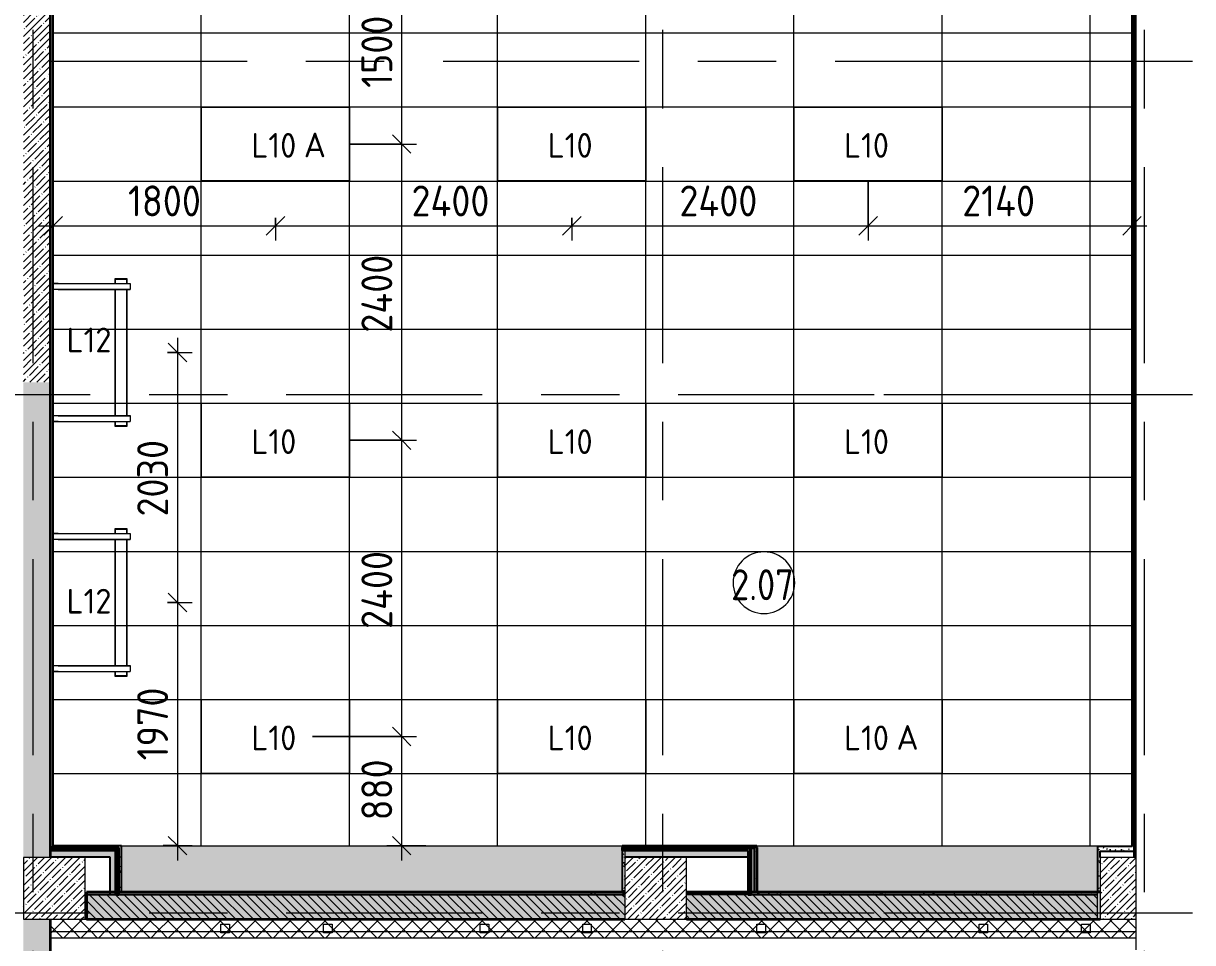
# Model space of a CAD drawing. Header units: millimetres. Extents: x 35098 to 231722, y -8553 to 29000.
# Drawn here: x 75480 to 84950, y 3360 to 10807 of the extents above; entities that cross this region are included whole.
import ezdxf

# ---------------------------------------------------------------- set-up
doc = ezdxf.new("R2010")
doc.units = ezdxf.units.MM
doc.linetypes.add('Осевая', pattern=[3175, 635, -476.25, 1587.5, -476.25])
for name, color, linetype, lineweight in [('A-ANNO-DIMS', 7, 'Continuous', 9), ('A-ANNO-DIMS-100', 7, 'Continuous', 9), ('A-AREA-IDEN', 7, 'Continuous', 9), ('A-CLNG-PATT', 7, 'Continuous', 9), ('A-DETL-GENF', 7, 'Continuous', 9), ('A-GLAZ', 7, 'Continuous', 9), ('A-GLAZ-1', 7, 'Continuous', 13), ('A-WALL', 7, 'Continuous', 9), ('E-LITE-EQPM-IDEN', 7, 'Continuous', 9), ('I-WALL', 7, 'Continuous', 9), ('S-COLS', 7, 'Continuous', 9), ('Оси', 7, 'Continuous', 9), ('Оси-2', 7, 'Осевая', 9)]:
    doc.layers.add(name, color=color, linetype=linetype, lineweight=lineweight)
for name, color, linetype, lineweight, true_color in [('A-ANNO-NOTE', 1, 'Continuous', 9, 0xff0000), ('A-CLNG-1', 7, 'Continuous', 9, 0xc0c0c0), ('A-WALL-1', 7, 'Continuous', 25, 0x3c3c3c), ('A-WALL-3', 7, 'Continuous', 35, 0x3c3c3c), ('A-WALL-FNSH-2', 7, 'Continuous', 13, 0x3c3c3c), ('E-LITE-EQPM-1', 1, 'Continuous', 9, 0xff0000), ('G-ANNO-TEXT-1', 1, 'Continuous', 9, 0xff0000)]:
    doc.layers.add(name, color=color, linetype=linetype, lineweight=lineweight, true_color=true_color)
doc.layers.add('A-CLNG-PATT-1', color=7, linetype='Continuous', lineweight=9, transparency=1)
doc.styles.add('GOST Common', font='GOST_Common.ttf', dxfattribs={"height": 200})
doc.styles.add('GOST Common_1', font='GOST_Common.ttf', dxfattribs={"width": 0.9, "height": 250})
doc.styles.add('ISOCPEUR', font='isocpeur.ttf', dxfattribs={"width": 0.9, "height": 250})
doc.styles.add('ISOCPEUR_1', font='isocpeur.ttf', dxfattribs={"height": 200})
doc.dimstyles.new('ISO-2_5_0_9К_БОЛЬШОЙ', dxfattribs={"dimscale": 304.8, "dimtxt": 248.995294, "dimasz": 0.492126, "dimexe": 0.393701, "dimexo": 0.984252, "dimgap": 0, "dimtad": 1, "dimdec": 0, "dimrnd": 10, "dimzin": 0, "dimdsep": 46, "dimtxsty": 'ISOCPEUR', "dimblk1": 'OBLIQUE', "dimblk2": 'OBLIQUE', "dimsah": 1, "dimcen": 0.09, "dimdle": 0.393701, "dimazin": 0, "dimtfac": 1, "dimtdec": 4, "dimtix": 1, "dimtmove": 0, "dimatfit": 3, "dimfxl": 1, "dimtvp": 1, "dimtolj": 1, "dimtzin": 0, "dimarcsym": 2})
doc.dimstyles.new('ISO-2_5_0_9К_БОЛЬШОЙ_1', dxfattribs={"dimscale": 304.8, "dimtxt": 248.995294, "dimasz": 0.492126, "dimexe": 0.393701, "dimexo": 0.984252, "dimgap": 0, "dimtad": 1, "dimdec": 0, "dimrnd": 10, "dimzin": 0, "dimdsep": 46, "dimtxsty": 'ISOCPEUR', "dimblk1": 'OBLIQUE', "dimblk2": 'OBLIQUE', "dimsah": 1, "dimcen": 0.09, "dimdle": 0.393701, "dimazin": 0, "dimtfac": 1, "dimtdec": 4, "dimtix": 1, "dimtmove": 2, "dimatfit": 3, "dimfxl": 1, "dimtvp": 1, "dimtolj": 1, "dimtzin": 0, "dimarcsym": 2})
pattern_1 = [(45, (0, 0), (-70.71068, 70.71068), []), (135, (0, 0), (-70.71068, -70.71068), [])]
pattern_2 = [(45, (0, 0), (-57.02463, 57.02463), []), (45, (57.025, 0), (-57.02463, 57.02463), [100.806, -20.161, 3.353, -16.808])]
pattern_3 = [(135, (0, 0), (-35.35534, -35.35534), [])]
pattern_4 = [(0, (0, 0), (121.92, 30.48), [10.058, -81.382, 10.058, -81.382, -487.68]), (0, (0, 0), (121.92, 30.48), [-182.88, 10.058, -172.822, 10.058, -81.382, -213.36]), (0, (0, 0), (121.92, 30.48), [-457.2, 10.058, -50.902, 10.058, -142.342]), (120, (45.72, 15.24), (-87.356454, 90.345817), [10.058, -81.382, 10.058, -81.382, -487.68]), (120, (45.72, 15.24), (-87.356454, 90.345817), [-182.88, 10.058, -172.822, 10.058, -81.382, -213.36]), (120, (45.72, 15.24), (-87.356454, 90.345817), [-457.2, 10.058, -50.902, 10.058, -142.342]), (240, (60.96, 76.2), (-34.563546, -120.825817), [10.058, -81.382, 10.058, -81.382, -487.68]), (240, (60.96, 76.2), (-34.563546, -120.825817), [-182.88, 10.058, -172.822, 10.058, -81.382, -213.36]), (240, (60.96, 76.2), (-34.563546, -120.825817), [-457.2, 10.058, -50.902, 10.058, -142.342])]
pattern_5 = [(45, (0, 0), (-106.06602, 106.06602), []), (135, (0, 0), (-106.06602, -106.06602), [])]

# ---------------------------------------------------------------- blocks, each defined once
blk = doc.blocks.new('BSC_Колонна _Прямоугольная - 500х500-V11-План расстановки осветительного оборудования 2 этажа в осях 12-23')
at = {"layer": 'S-COLS'}
h = blk.add_hatch(dxfattribs=at)
h.set_pattern_fill('FP_12', color=256, style=0, pattern_type=2)
h.set_pattern_definition([(45, (-75730, -3800), (-57.02463, 57.02463), []), (45, (-75672.975, -3800), (-57.02463, 57.02463), [100.806, -20.161, 3.353, -16.808])])
h.paths.add_polyline_path([(-250, -250), (250, -250), (250, 250), (-250, 250), (-250, 9.1)])
for p, q in [((250, 250), (-250, 250)), ((-250, 250), (-250, -250)), ((250, -250), (250, 250)), ((-250, -250), (250, -250))]:
    blk.add_line(p, q, dxfattribs=at)
blk = doc.blocks.new('BSC_Колонна _Прямоугольная - 500х500-V12-План расстановки осветительного оборудования 2 этажа в осях 12-23')
at = {"layer": 'S-COLS'}
h = blk.add_hatch(dxfattribs=at)
h.set_pattern_fill('FP_13', color=256, style=0, pattern_type=2)
h.set_pattern_definition([(45, (-80600, -3800), (-57.02463, 57.02463), []), (45, (-80542.975, -3800), (-57.02463, 57.02463), [100.806, -20.161, 3.353, -16.808])])
h.paths.add_polyline_path([(-250, -250), (250, -250), (250, 250), (-250, 250), (-250, 9.1)])
for p, q in [((250, 250), (-250, 250)), ((-250, 250), (-250, -250)), ((250, -250), (250, 250)), ((-250, -250), (250, -250))]:
    blk.add_line(p, q, dxfattribs=at)
blk = doc.blocks.new('120_Окно_СКБ_2Ст - 120_Окно_СКБ_2Ст 2700х2500 _мал створка слева_-22808065-План расстановки осветительного оборудования 2 этажа в осях 12-23')
at = {"layer": 'A-GLAZ-1'}
for p, q in [((-1350, -75), (-1350, -5)), ((-1350, -5), (-1280, -5)), ((-1280, -75), (-1350, -75)), ((-1280, -5), (-1280, -75)), ((-520, -75), (-520, -5)), ((-520, -5), (-450, -5)), ((-450, -75), (-520, -75)), ((-450, -5), (-450, -75)), ((1280, -75), (1280, -5)), ((1280, -5), (1350, -5)), ((1350, -75), (1280, -75)), ((1350, -5), (1350, -75))]:
    blk.add_line(p, q, dxfattribs=at)
blk = doc.blocks.new('120_Окно_СКБ_1Ст - 120_Окно_СКБ_1Ст 900х2500_h_-19906150-План расстановки осветительного оборудования 2 этажа в осях 12-23')
at = {"layer": 'A-GLAZ-1'}
for p, q in [((-450, -75), (-450, -5)), ((-450, -5), (-380, -5)), ((-380, -75), (-450, -75)), ((-380, -5), (-380, -75)), ((380, -75), (380, -5)), ((380, -5), (450, -5)), ((450, -75), (380, -75)), ((450, -5), (450, -75))]:
    blk.add_line(p, q, dxfattribs=at)
blk = doc.blocks.new('BSC_Колонна _Прямоугольная - 500х500-V42-План расстановки осветительного оборудования 2 этажа в осях 12-23')
at = {"layer": 'S-COLS'}
h = blk.add_hatch(dxfattribs=at)
h.set_pattern_fill('FP_45', color=256, style=0, pattern_type=2)
h.set_pattern_definition([(45, (-84450, -3800), (-57.02463, 57.02463), []), (45, (-84392.975, -3800), (-57.02463, 57.02463), [100.806, -20.161, 3.353, -16.808])])
h.paths.add_polyline_path([(-250, -250), (40.7, -250), (40.7, 250), (-250, 250), (-250, 9.1)])
for p, q in [((40.7, 250), (-250, 250)), ((-250, 250), (-250, -250)), ((-250, -250), (40.7, -250))]:
    blk.add_line(p, q, dxfattribs=at)
blk = doc.blocks.new('E220 IP40 _школа доски 1195-100 IP40 аналог 1-36_ - V1-E0-00270-60000-4001839 _ V2-A0-PR00-00_2_0017_25 _Призма стандарт_-27752235-План расстановки осветительного оборудования 2 этажа в осях 12-23')
at = {"layer": 'E-LITE-EQPM-1'}
for p, q in [((38781, 4966), (38781, 4916)), ((38781, 4966), (38821, 4966)), ((38783, 4918), (38783, 4964)), ((38821, 4964), (38783, 4964)), ((38821, 4966), (39406, 4966)), ((38821, 4964), (38821, 4966)), ((38821, 4964), (39406, 4964)), ((39381, 5003.5), (39281, 5003.5)), ((39281, 5003.5), (39281, 4966)), ((39379, 5000.5), (39283, 5000.5)), ((39283, 5000.5), (39283, 4966)), ((39283, 4966), (39283, 5000.5)), ((39283, 5000.5), (39379, 5000.5)), ((39379, 4966), (39379, 5000.5)), ((39379, 5000.5), (39379, 4966)), ((39381, 4966), (39381, 5003.5)), ((39406, 4966), (39406, 4964)), ((39406, 4964), (39406, 4918)), ((38821, 4916), (38781, 4916)), ((38783, 4918), (38821, 4918)), ((38821, 4918), (39406, 4918)), ((38821, 4916), (38821, 4918)), ((38821, 4916), (39406, 4916)), ((39281, 4916), (39281, 3896)), ((39283, 4916), (39283, 3896)), ((39283, 3896), (39283, 4916)), ((39379, 3896), (39379, 4916)), ((39379, 4916), (39379, 3896)), ((39381, 3896), (39381, 4916)), ((39406, 4918), (39406, 4916)), ((38781, 3896), (38781, 3846)), ((38781, 3896), (38821, 3896)), ((38783, 3848), (38783, 3894)), ((38821, 3894), (38783, 3894)), ((38821, 3896), (39406, 3896)), ((38821, 3894), (38821, 3896)), ((38821, 3894), (39406, 3894)), ((39406, 3896), (39406, 3894)), ((39406, 3894), (39406, 3848)), ((38821, 3846), (38781, 3846)), ((38783, 3848), (38821, 3848)), ((38821, 3848), (39406, 3848)), ((38821, 3846), (38821, 3848)), ((38821, 3846), (39406, 3846)), ((39281, 3846), (39281, 3808.5)), ((39281, 3808.5), (39381, 3808.5)), ((39283, 3846), (39283, 3811.5)), ((39283, 3811.5), (39283, 3846)), ((39283, 3811.5), (39379, 3811.5)), ((39379, 3811.5), (39283, 3811.5)), ((39379, 3811.5), (39379, 3846)), ((39379, 3846), (39379, 3811.5)), ((39381, 3808.5), (39381, 3846)), ((39406, 3848), (39406, 3846))]:
    blk.add_line(p, q, dxfattribs=at)
blk = doc.blocks.new('DET_L_Линия разрыва - М100-30654842-План расстановки осветительного оборудования 2 этажа в осях 12-23')
at = {"layer": 'A-DETL-GENF'}
blk.add_line((11739.9, 0), (0, 0), dxfattribs=at)
blk = doc.blocks.new('Марка_Помещения - Номер-25198446-План расстановки осветительного оборудования 2 этажа в осях 12-23')
at = {"layer": 'A-AREA-IDEN'}
for start, end in [(360, 180), (180, 360)]:
    blk.add_arc((0, 0), 2.5, start, end, dxfattribs=at)
blk = doc.blocks.new('DIMBLOCK116-План расстановки осветительного оборудования 2 этажа в осях 12-23')
at = {"layer": 'A-ANNO-DIMS-100'}
for p, q in [((76728.3, 8260.5), (76728.3, 6115.5)), ((76646, 8140.5), (76848.3, 8140.5)), ((76728.3, 8140.5), (76646, 8140.5)), ((76646, 6115.5), (76848.3, 6115.5)), ((76728.3, 6115.5), (76646, 6115.5))]:
    blk.add_line(p, q, dxfattribs=at)
at = {"layer": 'A-ANNO-DIMS-100', "lineweight": 20}
for p, q in [((76728.3, 8140.5), (76653.3, 8215.5)), ((76728.3, 8140.5), (76803.3, 8065.5)), ((76728.3, 6115.5), (76653.3, 6190.5)), ((76728.3, 6115.5), (76803.3, 6040.5))]:
    blk.add_line(p, q, dxfattribs=at)
at = {"layer": 'A-ANNO-DIMS-100', "color": 0, "insert": (76401.7, 6812), "char_height": 250, "width": 758.478, "attachment_point": 1, "rotation": 90, "line_spacing_factor": 1.149209, "style": 'ISOCPEUR'}
blk.add_mtext('2030', dxfattribs=at)
blk = doc.blocks.new('_Oblique')
at = {"color": 0, "linetype": 'ByBlock', "lineweight": -2}
blk.add_line((-0.5, -0.5), (0.5, 0.5), dxfattribs=at)
blk = doc.blocks.new('DIMBLOCK117-План расстановки осветительного оборудования 2 этажа в осях 12-23')
at = {"layer": 'A-ANNO-DIMS-100', "lineweight": 20}
for p, q in [((76728.3, 6115.5), (76653.3, 6190.5)), ((76728.3, 6115.5), (76803.3, 6040.5)), ((76728.3, 4146), (76653.3, 4221)), ((76728.3, 4146), (76803.3, 4071))]:
    blk.add_line(p, q, dxfattribs=at)
at = {"layer": 'A-ANNO-DIMS-100'}
for p, q in [((76646, 6115.5), (76848.3, 6115.5)), ((76728.3, 6115.5), (76646, 6115.5)), ((76728.3, 6115.5), (76728.3, 4026)), ((76611.5, 4146), (76848.3, 4146)), ((76728.3, 4146), (76611.5, 4146))]:
    blk.add_line(p, q, dxfattribs=at)
at = {"layer": 'A-ANNO-DIMS-100', "color": 0, "insert": (76401.7, 4836.3), "char_height": 250, "width": 706.764, "attachment_point": 1, "rotation": 90, "line_spacing_factor": 1.149209, "style": 'ISOCPEUR'}
blk.add_mtext('1970', dxfattribs=at)
blk = doc.blocks.new('DIMBLOCK179-План расстановки осветительного оборудования 2 этажа в осях 12-23')
at = {"layer": 'A-ANNO-DIMS-100'}
for p, q in [((75721, 8973.1), (75721, 9287)), ((77521.5, 9231.9), (77521.5, 9047)), ((77521.5, 9167), (77521.5, 9231.9)), ((75601, 9167), (77521.5, 9167)), ((75721, 9167), (75721, 8973.1))]:
    blk.add_line(p, q, dxfattribs=at)
at = {"layer": 'A-ANNO-DIMS-100', "lineweight": 20}
for p, q in [((75721, 9167), (75796, 9242)), ((77521.5, 9167), (77596.5, 9242)), ((75721, 9167), (75646, 9092)), ((77521.5, 9167), (77446.5, 9092))]:
    blk.add_line(p, q, dxfattribs=at)
at = {"layer": 'A-ANNO-DIMS-100', "color": 0, "insert": (76326.8, 9493.6), "char_height": 250, "width": 706.764, "attachment_point": 1, "line_spacing_factor": 1.149209, "style": 'ISOCPEUR'}
blk.add_mtext('1800', dxfattribs=at)
blk = doc.blocks.new('DIMBLOCK180-План расстановки осветительного оборудования 2 этажа в осях 12-23')
at = {"layer": 'A-ANNO-DIMS-100', "lineweight": 20}
for p, q in [((77521.5, 9167), (77596.5, 9242)), ((79921.5, 9167), (79996.5, 9242)), ((77521.5, 9167), (77446.5, 9092)), ((79921.5, 9167), (79846.5, 9092))]:
    blk.add_line(p, q, dxfattribs=at)
at = {"layer": 'A-ANNO-DIMS-100'}
for p, q in [((77521.5, 9231.9), (77521.5, 9047)), ((77521.5, 9167), (77521.5, 9231.9)), ((79921.5, 9231.9), (79921.5, 9047)), ((79921.5, 9167), (79921.5, 9231.9)), ((77521.5, 9167), (79921.5, 9167))]:
    blk.add_line(p, q, dxfattribs=at)
at = {"layer": 'A-ANNO-DIMS-100', "color": 0, "insert": (78623.4, 9493.6), "char_height": 250, "width": 787.208, "attachment_point": 1, "line_spacing_factor": 1.149209, "style": 'ISOCPEUR'}
blk.add_mtext('2400', dxfattribs=at)
blk = doc.blocks.new('DIMBLOCK181-План расстановки осветительного оборудования 2 этажа в осях 12-23')
at = {"layer": 'A-ANNO-DIMS-100'}
for p, q in [((82321.5, 9529.4), (82321.5, 9047)), ((82321.5, 9167), (82321.5, 9529.4)), ((79921.5, 9231.9), (79921.5, 9047)), ((79921.5, 9167), (79921.5, 9231.9)), ((79921.5, 9167), (82321.5, 9167))]:
    blk.add_line(p, q, dxfattribs=at)
at = {"layer": 'A-ANNO-DIMS-100', "lineweight": 20}
for p, q in [((79921.5, 9167), (79996.5, 9242)), ((82321.5, 9167), (82396.5, 9242)), ((79921.5, 9167), (79846.5, 9092)), ((82321.5, 9167), (82246.5, 9092))]:
    blk.add_line(p, q, dxfattribs=at)
at = {"layer": 'A-ANNO-DIMS-100', "color": 0, "insert": (80793.5, 9493.6), "char_height": 250, "width": 787.208, "attachment_point": 1, "line_spacing_factor": 1.149209, "style": 'ISOCPEUR'}
blk.add_mtext('2400', dxfattribs=at)
blk = doc.blocks.new('DIMBLOCK182-План расстановки осветительного оборудования 2 этажа в осях 12-23')
at = {"layer": 'A-ANNO-DIMS-100'}
for p, q in [((82321.5, 9529.4), (82321.5, 9047)), ((82321.5, 9167), (82321.5, 9529.4)), ((84459, 8973.1), (84459, 9287)), ((82321.5, 9167), (84579, 9167)), ((84459, 9167), (84459, 8973.1))]:
    blk.add_line(p, q, dxfattribs=at)
at = {"layer": 'A-ANNO-DIMS-100', "lineweight": 20}
for p, q in [((82321.5, 9167), (82396.5, 9242)), ((84459, 9167), (84534, 9242)), ((82321.5, 9167), (82246.5, 9092)), ((84459, 9167), (84384, 9092))]:
    blk.add_line(p, q, dxfattribs=at)
at = {"layer": 'A-ANNO-DIMS-100', "color": 0, "insert": (83083.8, 9493.6), "char_height": 250, "width": 735.494, "attachment_point": 1, "line_spacing_factor": 1.149209, "style": 'ISOCPEUR'}
blk.add_mtext('2140', dxfattribs=at)
blk = doc.blocks.new('DIMBLOCK183-План расстановки осветительного оборудования 2 этажа в осях 12-23')
at = {"layer": 'A-ANNO-DIMS-100'}
for p, q in [((77821.5, 5029.4), (78664.4, 5029.4)), ((78544.4, 5029.4), (77821.5, 5029.4)), ((78544.4, 4025), (78544.4, 5029.4)), ((78738.3, 4145), (78424.4, 4145)), ((78544.4, 4145), (78738.3, 4145))]:
    blk.add_line(p, q, dxfattribs=at)
at = {"layer": 'A-ANNO-DIMS-100', "lineweight": 20}
for p, q in [((78544.4, 5029.4), (78469.4, 5104.4)), ((78544.4, 5029.4), (78619.4, 4954.4)), ((78544.4, 4145), (78469.4, 4220)), ((78544.4, 4145), (78619.4, 4070))]:
    blk.add_line(p, q, dxfattribs=at)
at = {"layer": 'A-ANNO-DIMS-100', "color": 0, "insert": (78217.8, 4350.2), "char_height": 250, "width": 568.858, "attachment_point": 1, "rotation": 90, "line_spacing_factor": 1.149209, "style": 'ISOCPEUR'}
blk.add_mtext('880', dxfattribs=at)
blk = doc.blocks.new('DIMBLOCK184-План расстановки осветительного оборудования 2 этажа в осях 12-23')
at = {"layer": 'A-ANNO-DIMS-100', "lineweight": 20}
for p, q in [((78544.4, 7429.4), (78469.4, 7504.4)), ((78544.4, 7429.4), (78619.4, 7354.4)), ((78544.4, 5029.4), (78469.4, 5104.4)), ((78544.4, 5029.4), (78619.4, 4954.4))]:
    blk.add_line(p, q, dxfattribs=at)
at = {"layer": 'A-ANNO-DIMS-100'}
for p, q in [((78119, 7429.4), (78664.4, 7429.4)), ((78544.4, 7429.4), (78119, 7429.4)), ((78544.4, 5029.4), (78544.4, 7429.4)), ((77821.5, 5029.4), (78664.4, 5029.4)), ((78544.4, 5029.4), (77821.5, 5029.4))]:
    blk.add_line(p, q, dxfattribs=at)
at = {"layer": 'A-ANNO-DIMS-100', "color": 0, "insert": (78217.8, 5901.4), "char_height": 250, "width": 787.208, "attachment_point": 1, "rotation": 90, "line_spacing_factor": 1.149209, "style": 'ISOCPEUR'}
blk.add_mtext('2400', dxfattribs=at)
blk = doc.blocks.new('DIMBLOCK185-План расстановки осветительного оборудования 2 этажа в осях 12-23')
at = {"layer": 'A-ANNO-DIMS-100', "lineweight": 20}
for p, q in [((78544.4, 9829.4), (78469.4, 9904.4)), ((78544.4, 9829.4), (78619.4, 9754.4)), ((78544.4, 7429.4), (78469.4, 7504.4)), ((78544.4, 7429.4), (78619.4, 7354.4))]:
    blk.add_line(p, q, dxfattribs=at)
at = {"layer": 'A-ANNO-DIMS-100'}
for p, q in [((78119, 9829.4), (78664.4, 9829.4)), ((78544.4, 9829.4), (78119, 9829.4)), ((78544.4, 7429.4), (78544.4, 9829.4)), ((78119, 7429.4), (78664.4, 7429.4)), ((78544.4, 7429.4), (78119, 7429.4))]:
    blk.add_line(p, q, dxfattribs=at)
at = {"layer": 'A-ANNO-DIMS-100', "color": 0, "insert": (78217.8, 8301.4), "char_height": 250, "width": 787.208, "attachment_point": 1, "rotation": 90, "line_spacing_factor": 1.149209, "style": 'ISOCPEUR'}
blk.add_mtext('2400', dxfattribs=at)
blk = doc.blocks.new('DIMBLOCK186-План расстановки осветительного оборудования 2 этажа в осях 12-23')
at = {"layer": 'A-ANNO-DIMS-100', "lineweight": 20}
for p, q in [((78544.4, 11329), (78469.4, 11404)), ((78544.4, 11329), (78619.4, 11254)), ((78544.4, 9829.4), (78469.4, 9904.4)), ((78544.4, 9829.4), (78619.4, 9754.4))]:
    blk.add_line(p, q, dxfattribs=at)
at = {"layer": 'A-ANNO-DIMS-100'}
for p, q in [((78544.4, 9829.4), (78544.4, 11449)), ((78738.3, 11329), (78424.4, 11329)), ((78544.4, 11329), (78738.3, 11329)), ((78119, 9829.4), (78664.4, 9829.4)), ((78544.4, 9829.4), (78119, 9829.4))]:
    blk.add_line(p, q, dxfattribs=at)
at = {"layer": 'A-ANNO-DIMS-100', "color": 0, "insert": (78217.8, 10284.7), "char_height": 250, "width": 706.764, "attachment_point": 1, "rotation": 90, "line_spacing_factor": 1.149209, "style": 'ISOCPEUR'}
blk.add_mtext('1500', dxfattribs=at)

msp = doc.modelspace()

# ---------------------------------------------------------------- hatches: boundary and pattern name
at = {"layer": 'A-CLNG-PATT'}
h = msp.add_hatch(dxfattribs=at)
h.set_pattern_fill('FP_52', color=256, style=0, pattern_type=2)
h.set_pattern_definition([(180, (75720.5, 8329), (-7e-14, -600), []), (270, (75720.5, 8329), (1200, 7e-14), [])])
h.paths.add_polyline_path([(84459, 4145), (84459, 10879), (80329, 10879), (80329, 11329), (76001, 11329), (76001, 10879), (75721, 10879), (75721, 4145), (84179, 4145)])
h.paths.add_polyline_path([(82920.9, 4730.1), (81720.9, 4730.1), (81720.9, 5330.1), (82920.9, 5330.1)])
h.paths.add_polyline_path([(80468.8, 4730.1), (79320.9, 4730.1), (79320.9, 5330.1), (80520.9, 5330.1), (80520.9, 4730.1)])
h.paths.add_polyline_path([(76920.9, 4730.1), (76920.9, 5330.1), (78120.9, 5330.1), (78120.9, 4730.1), (77559.8, 4730.1)])
h.paths.add_polyline_path([(81720.9, 7130.1), (81720.9, 7730.1), (82920.9, 7730.1), (82920.9, 7130.1), (81923.3, 7130.1)])
h.paths.add_polyline_path([(79320.9, 7130.1), (79320.9, 7730.1), (80520.9, 7730.1), (80520.9, 7130.1)])
h.paths.add_polyline_path([(76920.9, 7130.1), (76920.9, 7730.1), (78120.9, 7730.1), (78120.9, 7130.1), (77559.8, 7130.1)])
h.paths.add_polyline_path([(81720.9, 9530.1), (81720.9, 10130.1), (82920.9, 10130.1), (82920.9, 9530.1), (81923.3, 9530.1)])
h.paths.add_polyline_path([(79320.9, 9530.1), (79320.9, 10130.1), (80520.9, 10130.1), (80520.9, 9530.1)])
h.paths.add_polyline_path([(78120.9, 9530.1), (76920.9, 9530.1), (76920.9, 10130.1), (78120.9, 10130.1)])
at = {"layer": 'A-CLNG-PATT-1'}
for points in [[(80329.3, 3770), (80330, 3770), (80330, 4145), (76274.4, 4145), (76274.4, 3770), (80080, 3770)], [(81923.3, 3771), (84179, 3771), (84179, 4145), (81420, 4145), (81420, 4130), (81425, 4130), (81425, 3771)]]:
    msp.add_hatch(color=256, dxfattribs=at).paths.add_polyline_path(points)
at = {"layer": 'A-WALL'}
h = msp.add_hatch(dxfattribs=at)
h.set_pattern_fill('FP_35', color=256, style=0, pattern_type=2)
h.set_pattern_definition(pattern_3)
h.paths.add_polyline_path([(80350, 3550), (80350, 3750), (75980, 3750), (75980, 3550), (79014.3, 3550)])
h = msp.add_hatch(dxfattribs=at)
h.set_pattern_fill('FP_35', color=256, style=0, pattern_type=2)
h.set_pattern_definition(pattern_3)
h.paths.add_polyline_path([(84180, 3550), (84180, 3750), (80850, 3750), (80850, 3550), (83377.8, 3550)])
h = msp.add_hatch(dxfattribs=at)
h.set_pattern_fill('FP_20', color=256, style=0, pattern_type=2)
h.set_pattern_definition(pattern_1)
h.paths.add_polyline_path([(84490.7, 3450), (84490.7, 3550), (75700, 3550), (75700, 3450), (83377.8, 3450)])
h = msp.add_hatch(dxfattribs=at)
h.set_pattern_fill('FP_20', color=256, style=0, pattern_type=2)
h.set_pattern_definition(pattern_1)
h.paths.add_polyline_path([(84490.7, 3400), (84490.7, 3450), (75700, 3450), (75700, 3400), (83377.8, 3400)])
at = {"layer": 'I-WALL'}
h = msp.add_hatch(dxfattribs=at)
h.set_pattern_fill('FP_17', color=256, style=0, pattern_type=2)
h.set_pattern_definition(pattern_2)
h.paths.add_polyline_path([(84480, 4050), (84490.7, 4050), (84490.7, 10900), (84480, 10900), (84480, 4100)])
h.paths.add_polyline_path([(84480, 11550), (84490.7, 11550), (84490.7, 15040.9), (84480, 15046.2), (84480, 11916.1)])
h = msp.add_hatch(dxfattribs=at)
h.set_pattern_fill('FP_17', color=256, style=0, pattern_type=2)
h.set_pattern_definition(pattern_2)
h.paths.add_polyline_path([(75700, 7900), (75700, 10900), (75480, 10900), (75480, 7900)])
h = msp.add_hatch(dxfattribs=at)
h.set_pattern_fill('FP_46', color=256, style=0, pattern_type=2)
h.set_pattern_definition(pattern_4)
h.paths.add_polyline_path([(75700, 4130), (75720, 4130), (75720, 10900), (75700, 10900), (75700, 4967.2)])
h = msp.add_hatch(dxfattribs=at)
h.set_pattern_fill('FP_46', color=256, style=0, pattern_type=2)
h.set_pattern_definition(pattern_4)
h.paths.add_polyline_path([(84480, 4140), (84480, 10900), (84460, 10900), (84460, 4140)])
h = msp.add_hatch(dxfattribs=at)
h.set_pattern_fill('FP_17', color=256, style=0, pattern_type=2)
h.set_pattern_definition(pattern_2)
h.paths.add_polyline_path([(75480, -100), (75700, -100), (75700, 350), (75480, 350), (75480, 120)])
h.paths.add_polyline_path([(75480, 1150), (75700, 1150), (75700, 3550), (75480, 3550), (75480, 1492.8)])
h.paths.add_polyline_path([(75662.2, 4050), (75700, 4050), (75700, 7900), (75480, 7900), (75480, 4050)])
h = msp.add_hatch(dxfattribs=at)
h.set_pattern_fill('FP_55', color=256, style=0, pattern_type=2)
h.set_pattern_definition(pattern_5)
h.paths.add_polyline_path([(76241.9, 4117.5), (76254.4, 4117.5), (76254.4, 4130), (75700, 4130), (75700, 4117.5), (76105.3, 4117.5)])
h = msp.add_hatch(dxfattribs=at)
h.set_pattern_fill('FP_55', color=256, style=0, pattern_type=2)
h.set_pattern_definition(pattern_5)
h.paths.add_polyline_path([(76229.4, 4105), (76241.9, 4105), (76241.9, 4117.5), (75700, 4117.5), (75700, 4105), (76105.3, 4105)])
for points in [[(76179.4, 4055), (76229.4, 4055), (76229.4, 4105), (75700, 4105), (75700, 4055), (76105.3, 4055)], [(81350, 4055), (81350, 4105), (80350, 4105), (80350, 4055), (80468.8, 4055)], [(81425, 3750), (81425, 4130), (81375, 4130), (81375, 3750)], [(76229.4, 3750), (76229.4, 4055), (76179.4, 4055), (76179.4, 3750)]]:
    msp.add_hatch(color=256, dxfattribs=at).paths.add_polyline_path(points)
h = msp.add_hatch(dxfattribs=at)
h.set_pattern_fill('FP_46', color=256, style=0, pattern_type=2)
h.set_pattern_definition(pattern_4)
h.paths.add_polyline_path([(76105.3, 4125), (76254.4, 4125), (76254.4, 4145), (75720, 4145), (75720, 4125)])
h = msp.add_hatch(dxfattribs=at)
h.set_pattern_fill('FP_55', color=256, style=0, pattern_type=2)
h.set_pattern_definition(pattern_5)
h.paths.add_polyline_path([(76229.4, 3750), (76241.9, 3750), (76241.9, 4105), (76229.4, 4105), (76229.4, 3809.1)])
h = msp.add_hatch(dxfattribs=at)
h.set_pattern_fill('FP_55', color=256, style=0, pattern_type=2)
h.set_pattern_definition(pattern_5)
h.paths.add_polyline_path([(76254.4, 3750), (76254.4, 4117.5), (76241.9, 4117.5), (76241.9, 3750)])
h = msp.add_hatch(dxfattribs=at)
h.set_pattern_fill('FP_46', color=256, style=0, pattern_type=2)
h.set_pattern_definition(pattern_4)
h.paths.add_polyline_path([(76254.4, 3770), (76274.4, 3771), (76274.4, 4145), (76254.4, 4145), (76254.4, 3809.1)])
h = msp.add_hatch(dxfattribs=at)
h.set_pattern_fill('FP_46', color=256, style=0, pattern_type=2)
h.set_pattern_definition(pattern_4)
h.paths.add_polyline_path([(80330, 3780), (80350, 3780), (80350, 4105), (80330, 4105), (80330, 3809.1)])
h.paths.add_polyline_path([(80330, 4130), (80350, 4130), (80350, 4145), (80330, 4145)])
h = msp.add_hatch(dxfattribs=at)
h.set_pattern_fill('FP_55', color=256, style=0, pattern_type=2)
h.set_pattern_definition(pattern_5)
h.paths.add_polyline_path([(81362.5, 4117.5), (81375, 4117.5), (81375, 4130), (80330, 4130), (80330, 4117.5), (80468.8, 4117.5)])
h = msp.add_hatch(dxfattribs=at)
h.set_pattern_fill('FP_55', color=256, style=0, pattern_type=2)
h.set_pattern_definition(pattern_5)
h.paths.add_polyline_path([(81350, 4105), (81362.5, 4105), (81362.5, 4117.5), (80330, 4117.5), (80330, 4105), (80468.8, 4105)])
h = msp.add_hatch(dxfattribs=at)
h.set_pattern_fill('FP_46', color=256, style=0, pattern_type=2)
h.set_pattern_definition(pattern_4)
h.paths.add_polyline_path([(81400, 4125), (81420, 4125), (81420, 4145), (80350, 4145), (80350, 4125), (80468.8, 4125)])
h = msp.add_hatch(dxfattribs=at)
h.set_pattern_fill('FP_55', color=256, style=0, pattern_type=2)
h.set_pattern_definition(pattern_5)
h.paths.add_polyline_path([(81350, 3750), (81362.5, 3750), (81362.5, 4105), (81350, 4105), (81350, 3809.1)])
h = msp.add_hatch(dxfattribs=at)
h.set_pattern_fill('FP_55', color=256, style=0, pattern_type=2)
h.set_pattern_definition(pattern_5)
h.paths.add_polyline_path([(81375, 3750), (81375, 4117.5), (81362.5, 4117.5), (81362.5, 3750)])
h = msp.add_hatch(dxfattribs=at)
h.set_pattern_fill('FP_46', color=256, style=0, pattern_type=2)
h.set_pattern_definition(pattern_4)
h.paths.add_polyline_path([(81420, 3770), (81420, 4125), (81400, 4125), (81400, 3770)])
h = msp.add_hatch(dxfattribs=at)
h.set_pattern_fill('FP_46', color=256, style=0, pattern_type=2)
h.set_pattern_definition(pattern_4)
h.paths.add_polyline_path([(84180, 3770), (84200, 3770), (84200, 4140), (84180, 4140), (84180, 3771)])
h = msp.add_hatch(dxfattribs=at)
h.set_pattern_fill('FP_46', color=256, style=0, pattern_type=2)
h.set_pattern_definition(pattern_4)
h.paths.add_polyline_path([(84200, 4100), (84480, 4100), (84480, 4140), (84200, 4140)])
h = msp.add_hatch(dxfattribs=at)
h.set_pattern_fill('FP_17', color=256, style=0, pattern_type=2)
h.set_pattern_definition(pattern_2)
h.paths.add_polyline_path([(84180, 3550), (84200, 3550), (84200, 3770), (80850, 3770), (80850, 3550), (83377.8, 3550)])
h.paths.add_polyline_path([(80350, 3550), (80350, 3770), (75990, 3770), (75990, 3550), (79014.3, 3550)])
h = msp.add_hatch(dxfattribs=at)
h.set_pattern_fill('FP_46', color=256, style=0, pattern_type=2)
h.set_pattern_definition(pattern_4)
h.paths.add_polyline_path([(80340, 3750), (80340, 3770), (76254.4, 3770), (76254.4, 3750), (79014.3, 3750)])
h = msp.add_hatch(dxfattribs=at)
h.set_pattern_fill('FP_46', color=256, style=0, pattern_type=2)
h.set_pattern_definition(pattern_4)
h.paths.add_polyline_path([(80350, 3750), (80350, 3770), (80080, 3770), (80080, 3750)])
h = msp.add_hatch(dxfattribs=at)
h.set_pattern_fill('FP_46', color=256, style=0, pattern_type=2)
h.set_pattern_definition(pattern_4)
h.paths.add_polyline_path([(84180, 3750), (84180, 3770), (81425, 3770), (81425, 3750), (83377.8, 3750)])

# ---------------------------------------------------------------- linework, layer by layer
at = {"layer": 'A-ANNO-NOTE'}
for p, q in [((76921.5, 10129.4), (78121.5, 10129.4)), ((76921.5, 9529.4), (76921.5, 10129.4)), ((78121.5, 10129.4), (78121.5, 9529.4)), ((79321.5, 10129.4), (80521.5, 10129.4)), ((79321.5, 9529.4), (79321.5, 10129.4)), ((80521.5, 10129.4), (80521.5, 9529.4)), ((81721.5, 10129.4), (82921.5, 10129.4)), ((81721.5, 9529.4), (81721.5, 10129.4)), ((82921.5, 10129.4), (82921.5, 9529.4)), ((78121.5, 9529.4), (76921.5, 9529.4)), ((80521.5, 9529.4), (79321.5, 9529.4)), ((82921.5, 9529.4), (81721.5, 9529.4)), ((76921.5, 7729.4), (78121.5, 7729.4)), ((76921.5, 7129.4), (76921.5, 7729.4)), ((78121.5, 7729.4), (78121.5, 7129.4)), ((79321.5, 7729.4), (80521.5, 7729.4)), ((79321.5, 7129.4), (79321.5, 7729.4)), ((80521.5, 7729.4), (80521.5, 7129.4)), ((81721.5, 7729.4), (82921.5, 7729.4)), ((81721.5, 7129.4), (81721.5, 7729.4)), ((82921.5, 7729.4), (82921.5, 7129.4)), ((78121.5, 7129.4), (76921.5, 7129.4)), ((80521.5, 7129.4), (79321.5, 7129.4)), ((82921.5, 7129.4), (81721.5, 7129.4)), ((76921.5, 5329.4), (78121.5, 5329.4)), ((76921.5, 4729.4), (76921.5, 5329.4)), ((78121.5, 5329.4), (78121.5, 4729.4)), ((79321.5, 5329.4), (80521.5, 5329.4)), ((79321.5, 4729.4), (79321.5, 5329.4)), ((80521.5, 5329.4), (80521.5, 4729.4)), ((81721.5, 5329.4), (82921.5, 5329.4)), ((81721.5, 4729.4), (81721.5, 5329.4)), ((82921.5, 5329.4), (82921.5, 4729.4)), ((78121.5, 4729.4), (76921.5, 4729.4)), ((80521.5, 4729.4), (79321.5, 4729.4)), ((82921.5, 4729.4), (81721.5, 4729.4))]:
    msp.add_line(p, q, dxfattribs=at)
at = {"layer": 'A-CLNG-1'}
for p, q in [((76920.9, 9530.1), (76920.9, 10130.1)), ((76920.9, 10130.1), (78120.9, 10130.1)), ((78120.9, 10130.1), (78120.9, 9530.1)), ((79320.9, 9530.1), (79320.9, 10130.1)), ((79320.9, 10130.1), (80520.9, 10130.1)), ((80520.9, 10130.1), (80520.9, 9530.1)), ((81720.9, 9530.1), (81720.9, 10130.1)), ((81720.9, 10130.1), (82920.9, 10130.1)), ((82920.9, 10130.1), (82920.9, 9530.1)), ((78120.9, 9530.1), (76920.9, 9530.1)), ((80520.9, 9530.1), (79320.9, 9530.1)), ((82920.9, 9530.1), (81720.9, 9530.1)), ((76920.9, 7130.1), (76920.9, 7730.1)), ((76920.9, 7730.1), (78120.9, 7730.1)), ((78120.9, 7730.1), (78120.9, 7130.1)), ((79320.9, 7130.1), (79320.9, 7730.1)), ((79320.9, 7730.1), (80520.9, 7730.1)), ((80520.9, 7730.1), (80520.9, 7130.1)), ((81720.9, 7130.1), (81720.9, 7730.1)), ((81720.9, 7730.1), (82920.9, 7730.1)), ((82920.9, 7730.1), (82920.9, 7130.1)), ((78120.9, 7130.1), (76920.9, 7130.1)), ((80520.9, 7130.1), (79320.9, 7130.1)), ((82920.9, 7130.1), (81720.9, 7130.1)), ((76920.9, 4730.1), (76920.9, 5330.1)), ((76920.9, 5330.1), (78120.9, 5330.1)), ((78120.9, 5330.1), (78120.9, 4730.1)), ((79320.9, 4730.1), (79320.9, 5330.1)), ((79320.9, 5330.1), (80520.9, 5330.1)), ((80520.9, 5330.1), (80520.9, 4730.1)), ((81720.9, 4730.1), (81720.9, 5330.1)), ((81720.9, 5330.1), (82920.9, 5330.1)), ((82920.9, 5330.1), (82920.9, 4730.1)), ((78120.9, 4730.1), (76920.9, 4730.1)), ((80520.9, 4730.1), (79320.9, 4730.1)), ((82920.9, 4730.1), (81720.9, 4730.1)), ((75721, 4146), (75721, 4145)), ((76274.4, 4145), (80330, 4145)), ((81420, 4145), (84459, 4145)), ((84179, 4141), (84179, 4145)), ((80330, 3771), (80330, 3770))]:
    msp.add_line(p, q, dxfattribs=at)
at = {"layer": 'A-WALL'}
for p, q in [((76241.9, 4117.5), (75700, 4117.5)), ((76241.9, 3750), (76241.9, 4117.5)), ((81362.5, 4117.5), (80330, 4117.5)), ((80350, 4105), (80350, 4055)), ((81362.5, 3750), (81362.5, 4117.5)), ((81425, 3770), (81425, 3750)), ((84180, 3550), (84180, 3770)), ((75700, 3450), (84490.7, 3450)), ((75700, 3400), (84490.7, 3400))]:
    msp.add_line(p, q, dxfattribs=at)
at = {"layer": 'A-WALL-1'}
for p, q in [((75720, 4145), (75720, 10880)), ((84460, 4140), (84460, 10880)), ((76274.4, 4145), (75720, 4145)), ((75720, 4130), (75720, 4125)), ((75720, 4125), (76254.4, 4125)), ((76274.4, 3770), (76274.4, 4145)), ((80330, 4145), (80330, 4130)), ((81420, 4145), (80330, 4145)), ((80330, 4105), (80330, 3780)), ((80350, 4125), (81400, 4125)), ((81425, 4130), (81375, 4130)), ((81400, 4125), (81400, 3770)), ((81420, 3770), (81420, 4145)), ((81425, 3770), (81425, 4130)), ((84180, 4140), (84180, 3770)), ((84460, 4140), (84180, 4140)), ((84200, 4050), (84200, 4100)), ((84200, 4100), (84480, 4100)), ((75700, 4055), (76179.4, 4055)), ((76179.4, 4055), (76179.4, 3750)), ((80350, 4050), (80350, 4055)), ((80350, 4055), (81350, 4055)), ((75980, 3750), (80350, 3750)), ((76179.4, 3750), (76229.4, 3750)), ((80080, 3770), (80080, 3750)), ((80330, 3780), (80350, 3780)), ((80340, 3750), (80340, 3770)), ((81350, 3750), (80850, 3750)), ((81375, 3750), (84180, 3750)), ((75990, 3550), (75980, 3550))]:
    msp.add_line(p, q, dxfattribs=at)
at = {"layer": 'A-WALL-3'}
for p, q in [((75700, 4050), (75700, 10900)), ((84480, 4050), (84480, 10900)), ((76254.4, 4130), (75700, 4130)), ((76229.4, 4105), (75700, 4105)), ((76229.4, 3750), (76229.4, 4105)), ((76254.4, 3750), (76254.4, 4130)), ((80330, 4130), (80330, 4105)), ((81375, 4130), (80330, 4130)), ((81350, 4105), (80330, 4105)), ((81350, 4105), (81350, 3750)), ((81375, 3750), (81375, 4130)), ((80350, 3770), (75990, 3770)), ((75990, 3770), (75990, 3550)), ((76229.4, 3750), (76254.4, 3750)), ((84200, 3770), (80850, 3770)), ((81350, 3750), (81375, 3750)), ((75700, 1150), (75700, 3550)), ((75990, 3550), (80350, 3550)), ((80850, 3550), (84200, 3550))]:
    msp.add_line(p, q, dxfattribs=at)
at = {"layer": 'A-WALL-FNSH-2'}
for p, q in [((75721, 4146), (75721, 10879)), ((84459, 10879), (84459, 4141)), ((76275.4, 4146), (75721, 4146)), ((76275.4, 3790.5), (76275.4, 4146)), ((80329, 4146), (80329, 3771)), ((81421, 4146), (80329, 4146)), ((81420, 4145), (81420, 4145)), ((81421, 3771), (81421, 4146)), ((84179, 4141), (84179, 3771)), ((84459, 4141), (84179, 4141)), ((80330, 4070.5), (80329, 4070.5)), ((76274.4, 3790.5), (76275.4, 3790.5)), ((80329, 3771), (76274.4, 3771)), ((80329, 3780), (80330, 3780)), ((80330, 3771), (80330, 3780)), ((80340, 3771), (80330, 3771)), ((80340, 3770), (80340, 3771)), ((84179, 3771), (81421, 3771))]:
    msp.add_line(p, q, dxfattribs=at)
at = {"layer": 'Оси'}
for p, q in [((82450, 10500), (84950, 10500)), ((82450, 7800), (84950, 7800)), ((82450, 3600), (84950, 3600))]:
    msp.add_line(p, q, dxfattribs=at)
at = {"layer": 'Оси-2'}
for p, q in [((75560, 593.7), (75560, 25078.1)), ((80660, 593.7), (80660, 24890.1)), ((84560, 593.7), (84560, 19415.1)), ((39668.2, 10500), (82450, 10500)), ((38398.2, 7800), (82450, 7800)), ((38398.2, 3600), (82450, 3600))]:
    msp.add_line(p, q, dxfattribs=at)

# ---------------------------------------------------------------- block references
at = {"layer": 'A-AREA-IDEN', "xscale": 99.99999999999993, "yscale": 99.99999999999993, "zscale": 99.99999999999993}
msp.add_blockref('Марка_Помещения - Номер-25198446-План расстановки осветительного оборудования 2 этажа в осях 12-23', (81477.9, 6275.6), dxfattribs=at)
at = {"layer": 'A-DETL-GENF', "rotation": 90.00000000000031}
msp.add_blockref('DET_L_Линия разрыва - М100-30654842-План расстановки осветительного оборудования 2 этажа в осях 12-23', (84490.7, 3301.1), dxfattribs=at)
at = {"layer": 'A-GLAZ', "rotation": 180}
for name, p in [('120_Окно_СКБ_1Ст - 120_Окно_СКБ_1Ст 900х2500_h_-19906150-План расстановки осветительного оборудования 2 этажа в осях 12-23', (77530, 3435)), ('120_Окно_СКБ_1Ст - 120_Окно_СКБ_1Ст 900х2500_h_-19906150-План расстановки осветительного оборудования 2 этажа в осях 12-23', (79630, 3435)), ('120_Окно_СКБ_2Ст - 120_Окно_СКБ_2Ст 2700х2500 _мал створка слева_-22808065-План расстановки осветительного оборудования 2 этажа в осях 12-23', (82770, 3435))]:
    msp.add_blockref(name, p, dxfattribs=at)
at = {"layer": 'E-LITE-EQPM-1'}
for p in [(36940, 3734.5), (36940, 1709.5)]:
    msp.add_blockref('E220 IP40 _школа доски 1195-100 IP40 аналог 1-36_ - V1-E0-00270-60000-4001839 _ V2-A0-PR00-00_2_0017_25 _Призма стандарт_-27752235-План расстановки осветительного оборудования 2 этажа в осях 12-23', p, dxfattribs=at)
at = {"layer": 'S-COLS'}
for name, p in [('BSC_Колонна _Прямоугольная - 500х500-V11-План расстановки осветительного оборудования 2 этажа в осях 12-23', (75730, 3800)), ('BSC_Колонна _Прямоугольная - 500х500-V12-План расстановки осветительного оборудования 2 этажа в осях 12-23', (80600, 3800)), ('BSC_Колонна _Прямоугольная - 500х500-V42-План расстановки осветительного оборудования 2 этажа в осях 12-23', (84450, 3800))]:
    msp.add_blockref(name, p, dxfattribs=at)

# ---------------------------------------------------------------- texts
at = {"layer": 'A-AREA-IDEN', "insert": (81212.2, 6384.2), "char_height": 250, "width": 663.797, "attachment_point": 1, "style": 'GOST Common_1'}
msp.add_mtext('2.07', dxfattribs=at)
at = {"layer": 'E-LITE-EQPM-IDEN', "char_height": 200, "width": 472.996, "attachment_point": 1, "style": 'GOST Common'}
for s, insert in [('L10', (77326.9, 9918.7)), ('L10', (79726.9, 9918.7)), ('L10', (82126.9, 9918.7)), ('L12', (75830.2, 8341.8)), ('L10', (77326.9, 7518.7)), ('L10', (79726.9, 7518.7)), ('L10', (82126.9, 7518.7)), ('L12', (75830.2, 6226.2)), ('L10', (77326.9, 5118.7)), ('L10', (79726.9, 5118.7)), ('L10', (82126.9, 5118.7))]:
    msp.add_mtext(s, dxfattribs=dict(at, insert=insert))
at = {"layer": 'G-ANNO-TEXT-1', "char_height": 200, "width": 224.472, "attachment_point": 1, "style": 'ISOCPEUR_1'}
for insert in [(77751, 9922.2), (82551, 5122.2)]:
    msp.add_mtext('\\fISOCPEUR|b0|i0|c204|p34|;А', dxfattribs=dict(at, insert=insert))

# ---------------------------------------------------------------- dimensions: what is measured, and where the dimension line sits
at = {"layer": 'A-ANNO-DIMS'}
for base, p1, p2, override, picture, middle in [((78544.4, 11329), (77819, 9829.4), (78438.3, 11329), {"dimpost": '<>', "dimfxl": 1622.398761}, 'DIMBLOCK186-План расстановки осветительного оборудования 2 этажа в осях 12-23', (78419.4, 10579.2)), ((78544.4, 9829.4), (77819, 7429.4), (77819, 9829.4), {"dimpost": '<>', "dimfxl": 2400}, 'DIMBLOCK185-План расстановки осветительного оборудования 2 этажа в осях 12-23', (78419.4, 8629.4)), ((76728.3, 6115.5), (76346, 8140.5), (76346, 6115.5), {"dimpost": '<>', "dimfxl": 2025}, 'DIMBLOCK116-План расстановки осветительного оборудования 2 этажа в осях 12-23', (76603.3, 7128)), ((78544.4, 7429.4), (77521.5, 5029.4), (77819, 7429.4), {"dimpost": '<>', "dimfxl": 2418.36851}, 'DIMBLOCK184-План расстановки осветительного оборудования 2 этажа в осях 12-23', (78419.4, 6229.4)), ((76728.3073, 4146), (76346, 6115.5021), (76311.4919, 4146), {"dimpost": '<>', "dimfxl": 1969.804354}, 'DIMBLOCK117-План расстановки осветительного оборудования 2 этажа в осях 12-23', (76603.3073, 5130.751)), ((78544.4, 5029.4), (78438.3, 4145), (77521.5, 5029.4), {"dimpost": '<>', "dimfxl": 1273.87689}, 'DIMBLOCK183-План расстановки осветительного оборудования 2 этажа в осях 12-23', (78419.4, 4587.2))]:
    dim = msp.add_linear_dim(base=base, p1=p1, p2=p2, angle=90, dimstyle='ISO-2_5_0_9К_БОЛЬШОЙ', override=override, dxfattribs=at)
    dim.commit()
    dim.dimension.update_dxf_attribs({"geometry": picture, "text_midpoint": middle})
for base, p1, p2, override, picture, middle in [((82321.5, 9167), (79921.5, 9531.9), (82321.5, 9829.4), {"dimpost": '<>', "dimfxl": 2418.36851}, 'DIMBLOCK181-План расстановки осветительного оборудования 2 этажа в осях 12-23', (81121.5, 9292)), ((84459, 9166.984), (82321.5337, 9829.4493), (84459, 9273.05), {"dimpost": '<>', "dimfxl": 2208.696972}, 'DIMBLOCK182-План расстановки осветительного оборудования 2 этажа в осях 12-23', (83390.2669, 9291.984)), ((77521.5337, 9166.984), (75721, 9273.05), (77521.5337, 9531.9493), {"dimpost": '<>', "dimfxl": 1819.052095}, 'DIMBLOCK179-План расстановки осветительного оборудования 2 этажа в осях 12-23', (76621.2669, 9291.984))]:
    dim = msp.add_linear_dim(base=base, p1=p1, p2=p2, dimstyle='ISO-2_5_0_9К_БОЛЬШОЙ', override=override, dxfattribs=at)
    dim.commit()
    dim.dimension.update_dxf_attribs({"geometry": picture, "text_midpoint": middle})
dim = msp.add_linear_dim(base=(79921.5, 9167), p1=(77521.5, 9531.9), p2=(79921.5, 9531.9), dimstyle='ISO-2_5_0_9К_БОЛЬШОЙ_1', override={"dimpost": '<>', "dimfxl": 2400}, dxfattribs=at)
dim.commit()
dim.dimension.update_dxf_attribs({"geometry": 'DIMBLOCK180-План расстановки осветительного оборудования 2 этажа в осях 12-23', "text_midpoint": (79017.1, 9326.9), "dimtype": 160})

doc.saveas('drawing.dxf')
